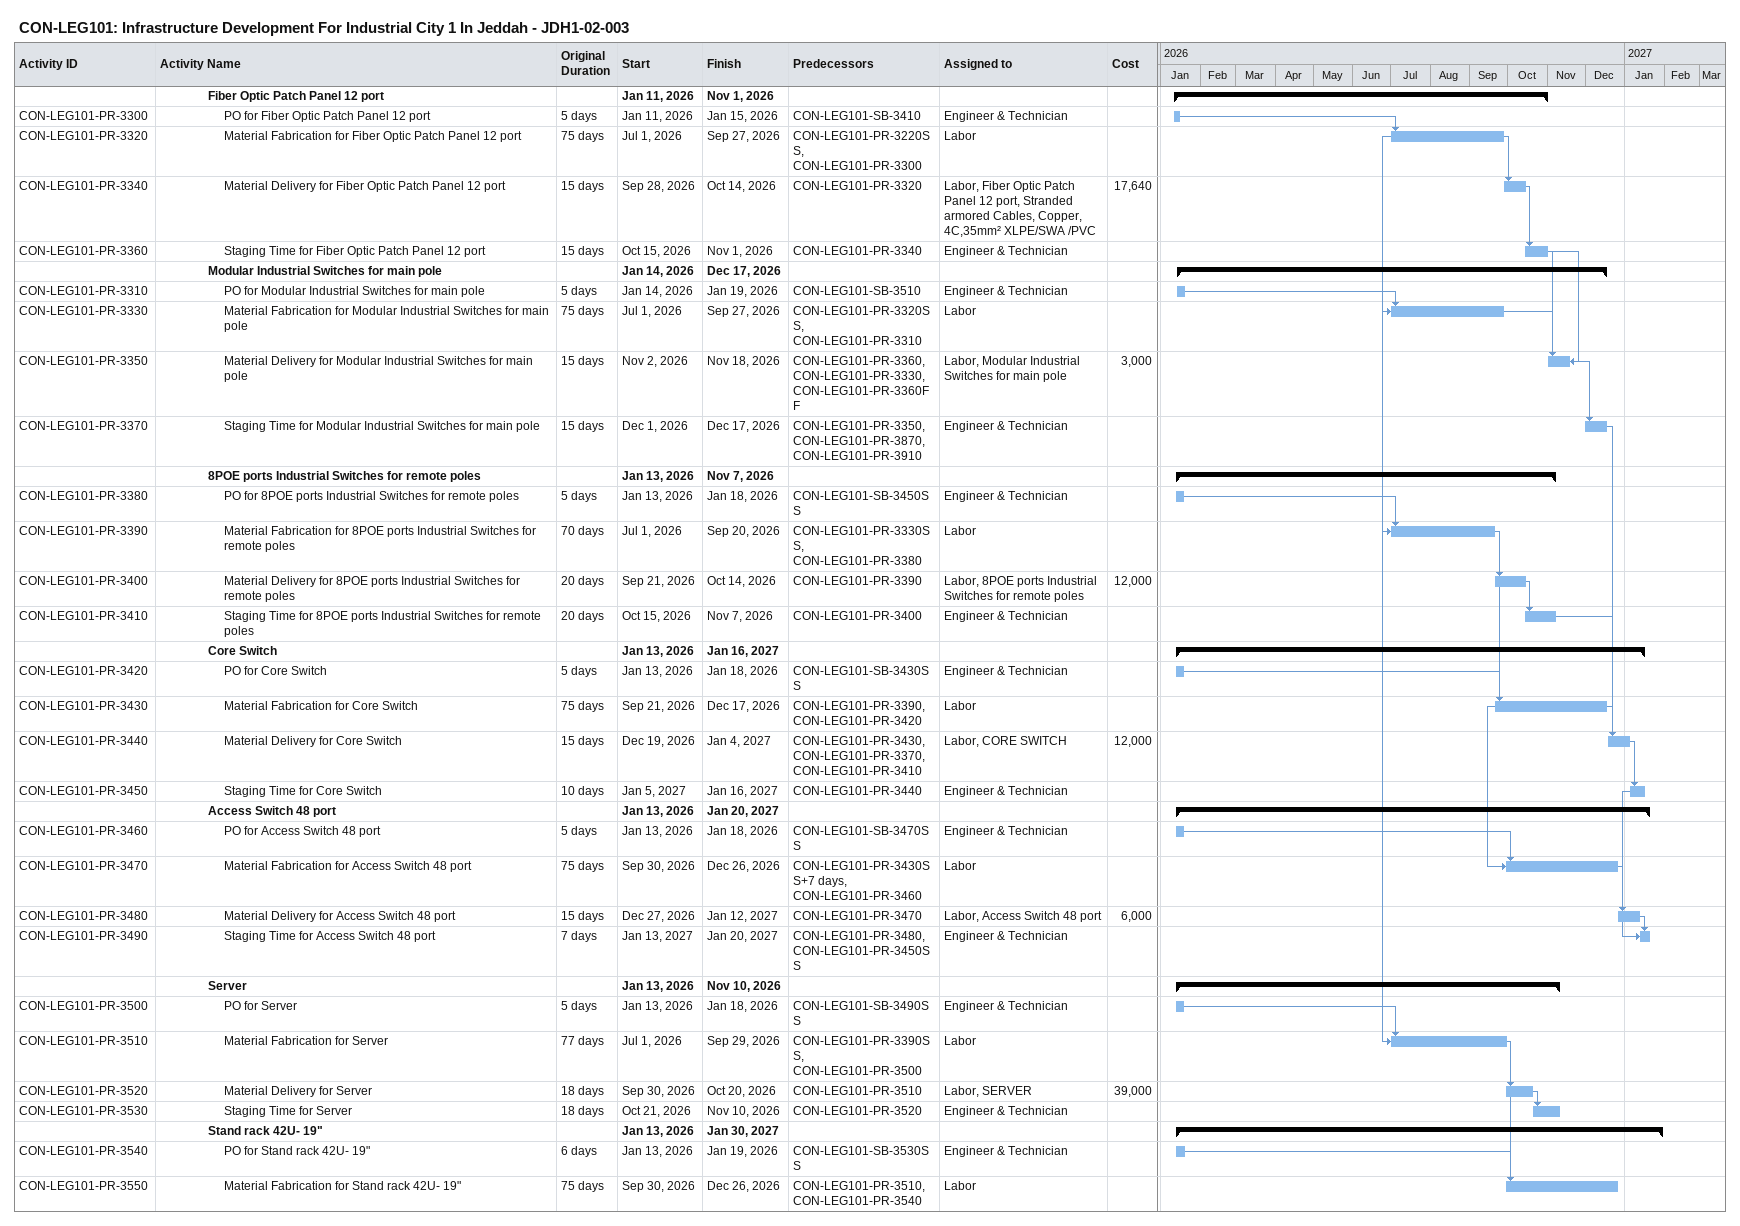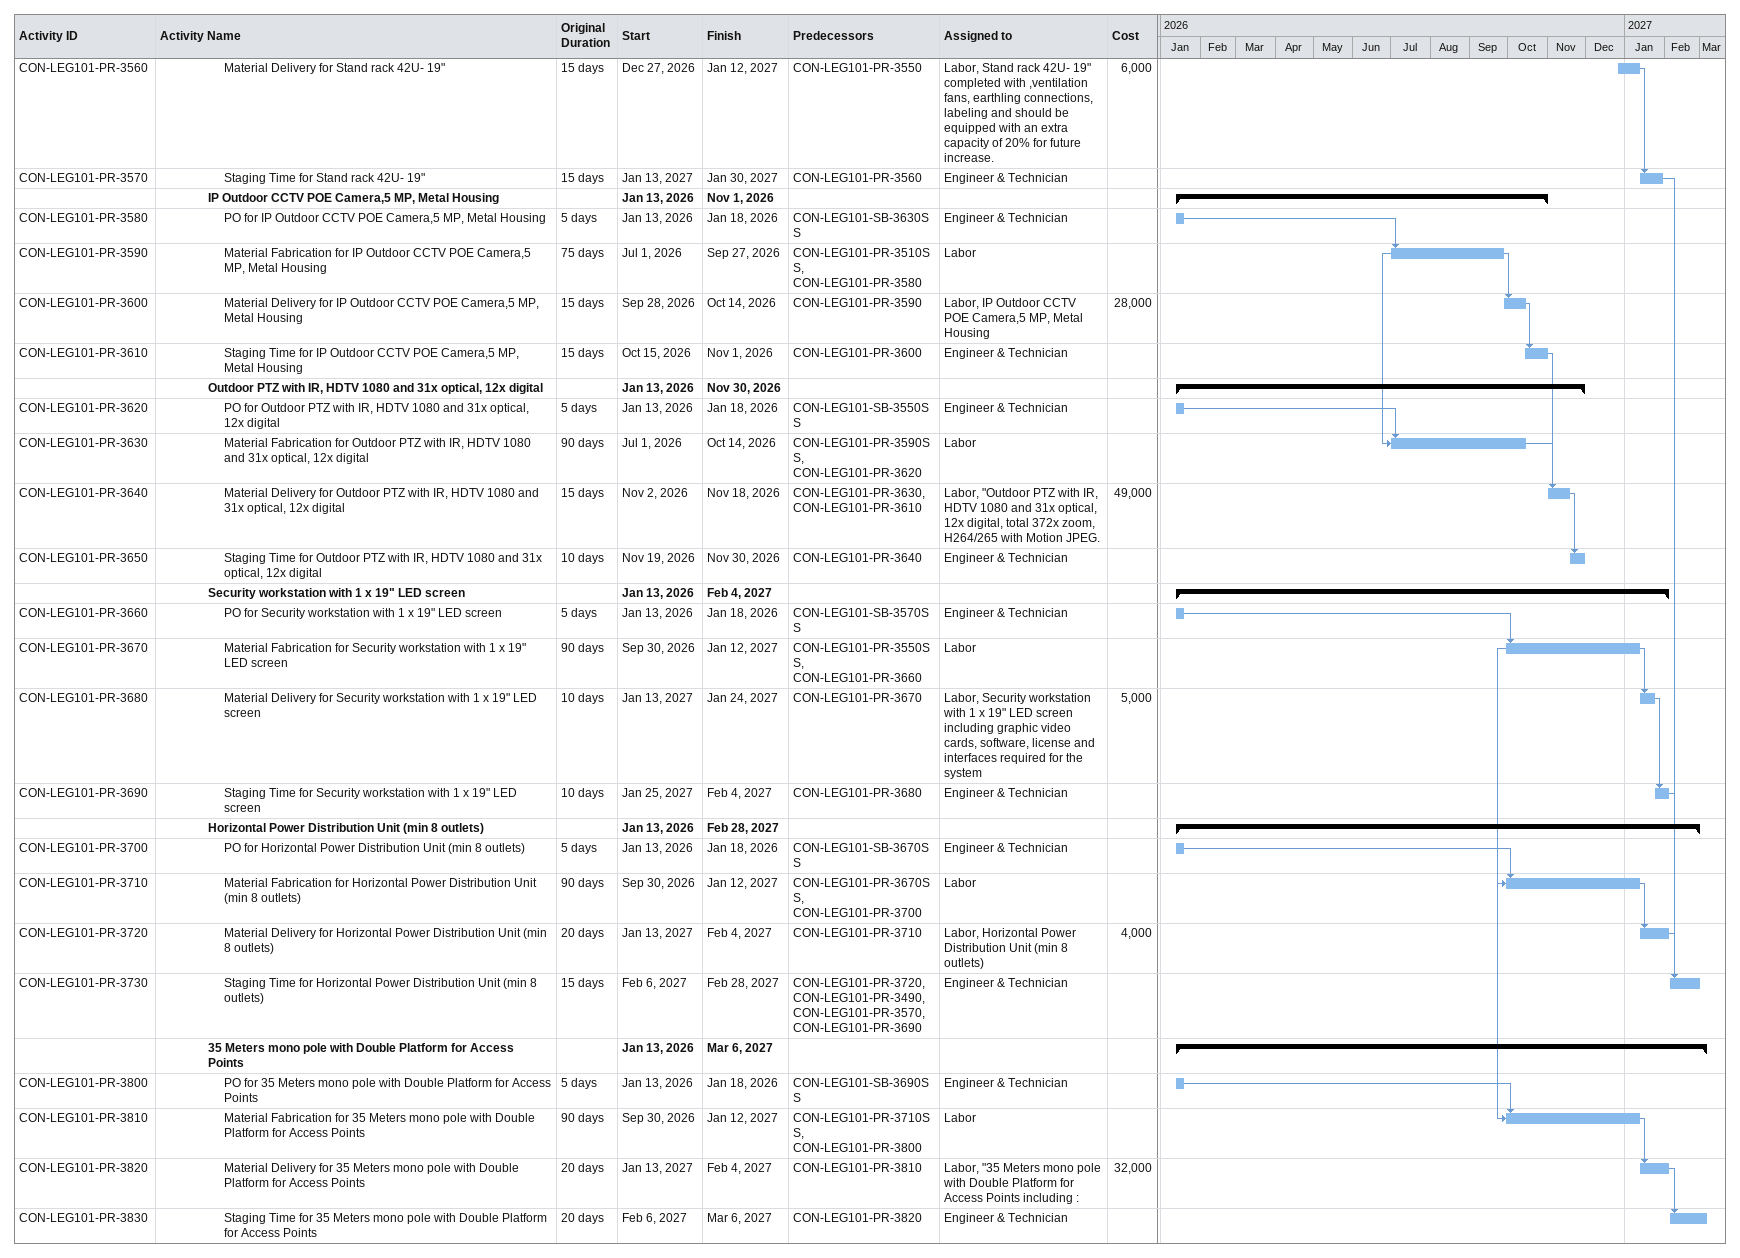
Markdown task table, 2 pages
CON-LEG101: Infrastructure Development For Industrial City 1 In Jeddah - JDH1-02-003

| ID | Level | Task | Original duration | Start | Finish | Predecessors | Resources | Cost |
|---|---|---|---|---|---|---|---|---|
|  | 4 | **Fiber Optic Patch Panel 12 port** |  | 2026-01-11 | 2026-11-01 |  |  |  |
| CON-LEG101-PR-3300 | 5 | PO for Fiber Optic Patch Panel 12 port | 5d | 2026-01-11 | 2026-01-15 | CON-LEG101-SB-3410 | Engineer & Technician |  |
| CON-LEG101-PR-3320 | 5 | Material Fabrication for Fiber Optic Patch Panel 12 port | 75d | 2026-07-01 | 2026-09-27 | CON-LEG101-PR-3220SS, CON-LEG101-PR-3300 | Labor |  |
| CON-LEG101-PR-3340 | 5 | Material Delivery for Fiber Optic Patch Panel 12 port | 15d | 2026-09-28 | 2026-10-14 | CON-LEG101-PR-3320 | Labor, Fiber Optic Patch Panel 12 port, Stranded armored Cables, Copper, 4C,35mm² XLPE/SWA /PVC | 17640 |
| CON-LEG101-PR-3360 | 5 | Staging Time for Fiber Optic Patch Panel 12 port | 15d | 2026-10-15 | 2026-11-01 | CON-LEG101-PR-3340 | Engineer & Technician |  |
|  | 4 | **Modular Industrial Switches for main pole** |  | 2026-01-14 | 2026-12-17 |  |  |  |
| CON-LEG101-PR-3310 | 5 | PO for Modular Industrial Switches for main pole | 5d | 2026-01-14 | 2026-01-19 | CON-LEG101-SB-3510 | Engineer & Technician |  |
| CON-LEG101-PR-3330 | 5 | Material Fabrication for Modular Industrial Switches for main pole | 75d | 2026-07-01 | 2026-09-27 | CON-LEG101-PR-3320SS, CON-LEG101-PR-3310 | Labor |  |
| CON-LEG101-PR-3350 | 5 | Material Delivery for Modular Industrial Switches for main pole | 15d | 2026-11-02 | 2026-11-18 | CON-LEG101-PR-3360, CON-LEG101-PR-3330, CON-LEG101-PR-3360FF | Labor, Modular Industrial Switches for main pole | 3000 |
| CON-LEG101-PR-3370 | 5 | Staging Time for Modular Industrial Switches for main pole | 15d | 2026-12-01 | 2026-12-17 | CON-LEG101-PR-3350, CON-LEG101-PR-3870, CON-LEG101-PR-3910 | Engineer & Technician |  |
|  | 4 | **8POE ports Industrial Switches for remote poles** |  | 2026-01-13 | 2026-11-07 |  |  |  |
| CON-LEG101-PR-3380 | 5 | PO for 8POE ports Industrial Switches for remote poles | 5d | 2026-01-13 | 2026-01-18 | CON-LEG101-SB-3450SS | Engineer & Technician |  |
| CON-LEG101-PR-3390 | 5 | Material Fabrication for 8POE ports Industrial Switches for remote poles | 70d | 2026-07-01 | 2026-09-20 | CON-LEG101-PR-3330SS, CON-LEG101-PR-3380 | Labor |  |
| CON-LEG101-PR-3400 | 5 | Material Delivery for 8POE ports Industrial Switches for remote poles | 20d | 2026-09-21 | 2026-10-14 | CON-LEG101-PR-3390 | Labor, 8POE ports Industrial Switches for remote poles | 12000 |
| CON-LEG101-PR-3410 | 5 | Staging Time for 8POE ports Industrial Switches for remote poles | 20d | 2026-10-15 | 2026-11-07 | CON-LEG101-PR-3400 | Engineer & Technician |  |
|  | 4 | **Core Switch** |  | 2026-01-13 | 2027-01-16 |  |  |  |
| CON-LEG101-PR-3420 | 5 | PO for Core Switch | 5d | 2026-01-13 | 2026-01-18 | CON-LEG101-SB-3430SS | Engineer & Technician |  |
| CON-LEG101-PR-3430 | 5 | Material Fabrication for Core Switch | 75d | 2026-09-21 | 2026-12-17 | CON-LEG101-PR-3390, CON-LEG101-PR-3420 | Labor |  |
| CON-LEG101-PR-3440 | 5 | Material Delivery for Core Switch | 15d | 2026-12-19 | 2027-01-04 | CON-LEG101-PR-3430, CON-LEG101-PR-3370, CON-LEG101-PR-3410 | Labor, CORE SWITCH | 12000 |
| CON-LEG101-PR-3450 | 5 | Staging Time for Core Switch | 10d | 2027-01-05 | 2027-01-16 | CON-LEG101-PR-3440 | Engineer & Technician |  |
|  | 4 | **Access Switch 48 port** |  | 2026-01-13 | 2027-01-20 |  |  |  |
| CON-LEG101-PR-3460 | 5 | PO for Access Switch 48 port | 5d | 2026-01-13 | 2026-01-18 | CON-LEG101-SB-3470SS | Engineer & Technician |  |
| CON-LEG101-PR-3470 | 5 | Material Fabrication for Access Switch 48 port | 75d | 2026-09-30 | 2026-12-26 | CON-LEG101-PR-3430SS+7d, CON-LEG101-PR-3460 | Labor |  |
| CON-LEG101-PR-3480 | 5 | Material Delivery for Access Switch 48 port | 15d | 2026-12-27 | 2027-01-12 | CON-LEG101-PR-3470 | Labor, Access Switch 48 port | 6000 |
| CON-LEG101-PR-3490 | 5 | Staging Time for Access Switch 48 port | 7d | 2027-01-13 | 2027-01-20 | CON-LEG101-PR-3480, CON-LEG101-PR-3450SS | Engineer & Technician |  |
|  | 4 | **Server** |  | 2026-01-13 | 2026-11-10 |  |  |  |
| CON-LEG101-PR-3500 | 5 | PO for Server | 5d | 2026-01-13 | 2026-01-18 | CON-LEG101-SB-3490SS | Engineer & Technician |  |
| CON-LEG101-PR-3510 | 5 | Material Fabrication for Server | 77d | 2026-07-01 | 2026-09-29 | CON-LEG101-PR-3390SS, CON-LEG101-PR-3500 | Labor |  |
| CON-LEG101-PR-3520 | 5 | Material Delivery for Server | 18d | 2026-09-30 | 2026-10-20 | CON-LEG101-PR-3510 | Labor, SERVER | 39000 |
| CON-LEG101-PR-3530 | 5 | Staging Time for Server | 18d | 2026-10-21 | 2026-11-10 | CON-LEG101-PR-3520 | Engineer & Technician |  |
|  | 4 | **Stand rack 42U- 19"** |  | 2026-01-13 | 2027-01-30 |  |  |  |
| CON-LEG101-PR-3540 | 5 | PO for Stand rack 42U- 19" | 6d | 2026-01-13 | 2026-01-19 | CON-LEG101-SB-3530SS | Engineer & Technician |  |
| CON-LEG101-PR-3550 | 5 | Material Fabrication for Stand rack 42U- 19" | 75d | 2026-09-30 | 2026-12-26 | CON-LEG101-PR-3510, CON-LEG101-PR-3540 | Labor |  |
| CON-LEG101-PR-3560 | 5 | Material Delivery for Stand rack 42U- 19" | 15d | 2026-12-27 | 2027-01-12 | CON-LEG101-PR-3550 | Labor, Stand rack 42U- 19" completed with ,ventilation fans, earthling connections, labeling and should be equipped with an extra capacity of 20% for future increase. | 6000 |
| CON-LEG101-PR-3570 | 5 | Staging Time for Stand rack 42U- 19" | 15d | 2027-01-13 | 2027-01-30 | CON-LEG101-PR-3560 | Engineer & Technician |  |
|  | 4 | **IP Outdoor CCTV POE Camera,5 MP, Metal Housing** |  | 2026-01-13 | 2026-11-01 |  |  |  |
| CON-LEG101-PR-3580 | 5 | PO for IP Outdoor CCTV POE Camera,5 MP, Metal Housing | 5d | 2026-01-13 | 2026-01-18 | CON-LEG101-SB-3630SS | Engineer & Technician |  |
| CON-LEG101-PR-3590 | 5 | Material Fabrication for IP Outdoor CCTV POE Camera,5 MP, Metal Housing | 75d | 2026-07-01 | 2026-09-27 | CON-LEG101-PR-3510SS, CON-LEG101-PR-3580 | Labor |  |
| CON-LEG101-PR-3600 | 5 | Material Delivery for IP Outdoor CCTV POE Camera,5 MP, Metal Housing | 15d | 2026-09-28 | 2026-10-14 | CON-LEG101-PR-3590 | Labor, IP Outdoor CCTV POE Camera,5 MP, Metal Housing | 28000 |
| CON-LEG101-PR-3610 | 5 | Staging Time for IP Outdoor CCTV POE Camera,5 MP, Metal Housing | 15d | 2026-10-15 | 2026-11-01 | CON-LEG101-PR-3600 | Engineer & Technician |  |
|  | 4 | **Outdoor PTZ with IR, HDTV 1080 and 31x optical, 12x digital** |  | 2026-01-13 | 2026-11-30 |  |  |  |
| CON-LEG101-PR-3620 | 5 | PO for Outdoor PTZ with IR, HDTV 1080 and 31x optical, 12x digital | 5d | 2026-01-13 | 2026-01-18 | CON-LEG101-SB-3550SS | Engineer & Technician |  |
| CON-LEG101-PR-3630 | 5 | Material Fabrication for Outdoor PTZ with IR, HDTV 1080 and 31x optical, 12x digital | 90d | 2026-07-01 | 2026-10-14 | CON-LEG101-PR-3590SS, CON-LEG101-PR-3620 | Labor |  |
| CON-LEG101-PR-3640 | 5 | Material Delivery for Outdoor PTZ with IR, HDTV 1080 and 31x optical, 12x digital | 15d | 2026-11-02 | 2026-11-18 | CON-LEG101-PR-3630, CON-LEG101-PR-3610 | Labor, "Outdoor PTZ with IR, HDTV 1080 and 31x optical, 12x digital, total 372x zoom, H264/265 with Motion JPEG. | 49000 |
| CON-LEG101-PR-3650 | 5 | Staging Time for Outdoor PTZ with IR, HDTV 1080 and 31x optical, 12x digital | 10d | 2026-11-19 | 2026-11-30 | CON-LEG101-PR-3640 | Engineer & Technician |  |
|  | 4 | **Security workstation with 1 x 19" LED screen** |  | 2026-01-13 | 2027-02-04 |  |  |  |
| CON-LEG101-PR-3660 | 5 | PO for Security workstation with 1 x 19" LED screen | 5d | 2026-01-13 | 2026-01-18 | CON-LEG101-SB-3570SS | Engineer & Technician |  |
| CON-LEG101-PR-3670 | 5 | Material Fabrication for Security workstation with 1 x 19" LED screen | 90d | 2026-09-30 | 2027-01-12 | CON-LEG101-PR-3550SS, CON-LEG101-PR-3660 | Labor |  |
| CON-LEG101-PR-3680 | 5 | Material Delivery for Security workstation with 1 x 19" LED screen | 10d | 2027-01-13 | 2027-01-24 | CON-LEG101-PR-3670 | Labor, Security workstation with 1 x 19" LED screen including graphic video cards, software, license and interfaces required for the system | 5000 |
| CON-LEG101-PR-3690 | 5 | Staging Time for Security workstation with 1 x 19" LED screen | 10d | 2027-01-25 | 2027-02-04 | CON-LEG101-PR-3680 | Engineer & Technician |  |
|  | 4 | **Horizontal Power Distribution Unit (min 8 outlets)** |  | 2026-01-13 | 2027-02-28 |  |  |  |
| CON-LEG101-PR-3700 | 5 | PO for Horizontal Power Distribution Unit (min 8 outlets) | 5d | 2026-01-13 | 2026-01-18 | CON-LEG101-SB-3670SS | Engineer & Technician |  |
| CON-LEG101-PR-3710 | 5 | Material Fabrication for Horizontal Power Distribution Unit (min 8 outlets) | 90d | 2026-09-30 | 2027-01-12 | CON-LEG101-PR-3670SS, CON-LEG101-PR-3700 | Labor |  |
| CON-LEG101-PR-3720 | 5 | Material Delivery for Horizontal Power Distribution Unit (min 8 outlets) | 20d | 2027-01-13 | 2027-02-04 | CON-LEG101-PR-3710 | Labor, Horizontal Power Distribution Unit (min 8 outlets) | 4000 |
| CON-LEG101-PR-3730 | 5 | Staging Time for Horizontal Power Distribution Unit (min 8 outlets) | 15d | 2027-02-06 | 2027-02-28 | CON-LEG101-PR-3720, CON-LEG101-PR-3490, CON-LEG101-PR-3570, CON-LEG101-PR-3690 | Engineer & Technician |  |
|  | 4 | **35 Meters mono pole with Double Platform for Access Points** |  | 2026-01-13 | 2027-03-06 |  |  |  |
| CON-LEG101-PR-3800 | 5 | PO for 35 Meters mono pole with Double Platform for Access Points | 5d | 2026-01-13 | 2026-01-18 | CON-LEG101-SB-3690SS | Engineer & Technician |  |
| CON-LEG101-PR-3810 | 5 | Material Fabrication for 35 Meters mono pole with Double Platform for Access Points | 90d | 2026-09-30 | 2027-01-12 | CON-LEG101-PR-3710SS, CON-LEG101-PR-3800 | Labor |  |
| CON-LEG101-PR-3820 | 5 | Material Delivery for 35 Meters mono pole with Double Platform for Access Points | 20d | 2027-01-13 | 2027-02-04 | CON-LEG101-PR-3810 | Labor, "35 Meters mono pole with Double Platform for Access Points including : | 32000 |
| CON-LEG101-PR-3830 | 5 | Staging Time for 35 Meters mono pole with Double Platform for Access Points | 20d | 2027-02-06 | 2027-03-06 | CON-LEG101-PR-3820 | Engineer & Technician |  |
